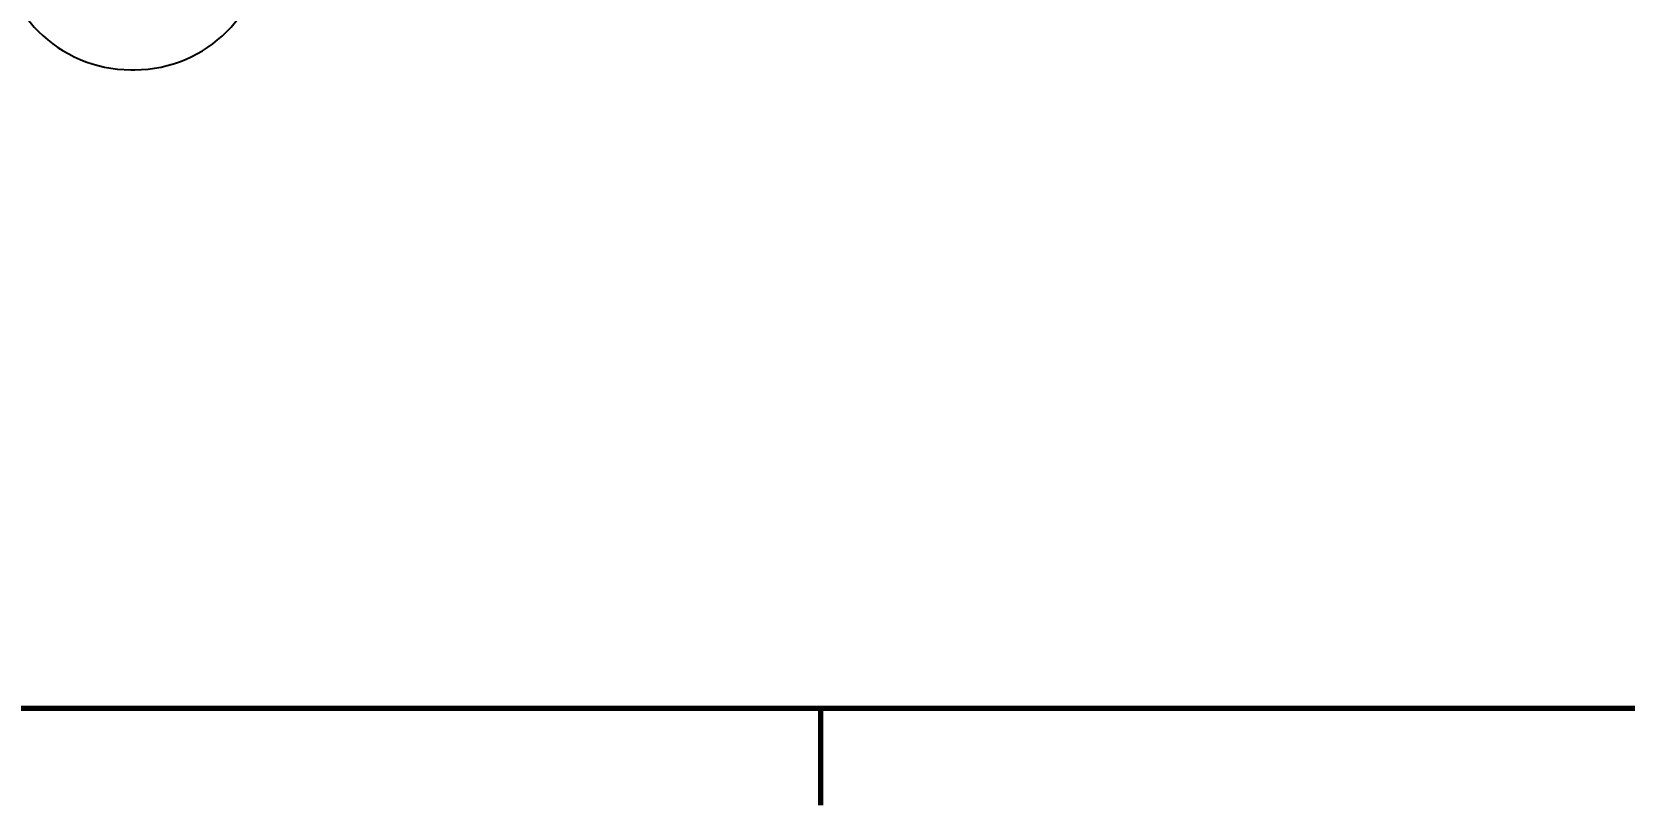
# Model space of a CAD drawing. Header units: millimetres. Extents: x -1259 to 2100, y -2965 to 1485.
# Drawn here: x 541.1 to 861.8, y 30.5 to 186.4 of the extents above; entities that cross this region are included whole.
import ezdxf

# ---------------------------------------------------------------- set-up
doc = ezdxf.new("R2010")
doc.units = ezdxf.units.MM
doc.header["$LTSCALE"] = 5
doc.layers.add('Border (ISO)', color=7, linetype='Continuous', lineweight=70)
doc.layers.add('Symbol (ISO)', color=7, linetype='Continuous', lineweight=25)
doc.styles.add('Note Text (ISO)', font='tahoma.ttf')

# ---------------------------------------------------------------- blocks, each defined once
blk = doc.blocks.new('Borders Default Border')
at = {"layer": 'Border (ISO)'}
blk.add_line((140, 10), (140, 6.1), dxfattribs=at)
at = {"layer": 'Border (ISO)', "flags": 128}
blk.add_lwpolyline([(10, 10), (10, 287), (410, 287), (410, 10), (10, 10)], dxfattribs=at)
blk = doc.blocks.new('Balloon31')
at = {"layer": 'Symbol (ISO)'}
for p, q in [((103.782, 54.696), (102.472, 56.824)), ((104.208, 54.958), (102.472, 56.824)), ((102.472, 56.824), (103.356, 54.433)), ((103.356, 54.433), (104.208, 54.958)), ((103.782, 54.696), (109.464, 45.466)), ((112.21, 46.254), (112.37, 46.254)), ((112.21, 35.754), (112.37, 35.754))]:
    blk.add_line(p, q, dxfattribs=at)
at = {"layer": 'Symbol (ISO)', "flags": 128}
blk.add_lwpolyline([(104.208, 54.958), (102.472, 56.824), (103.356, 54.433), (104.208, 54.958)], dxfattribs=at)
at = {"layer": 'Symbol (ISO)'}
for centre, start, end in [((112.21, 41.004), 90, 270), ((112.37, 41.004), 270, 90)]:
    blk.add_arc(centre, 5.25, start, end, dxfattribs=at)
blk.add_solid([(104.208, 54.958), (102.472, 56.824), (103.356, 54.433), (104.208, 54.958)], dxfattribs=at)
at = {"layer": 'Symbol (ISO)', "insert": (112.29, 41.041), "char_height": 3.5, "attachment_point": 5, "style": 'Note Text (ISO)'}
blk.add_mtext('006', dxfattribs=at)

msp = doc.modelspace()

# ---------------------------------------------------------------- block references
at = {"xscale": 5, "yscale": 5, "zscale": 5}
msp.add_blockref('Borders Default Border', (0, 0), dxfattribs=at)
at = {"layer": 'Symbol (ISO)', "xscale": 5, "yscale": 5, "zscale": 5}
msp.add_blockref('Balloon31', (0, 0), dxfattribs=at)

doc.saveas('drawing.dxf')
